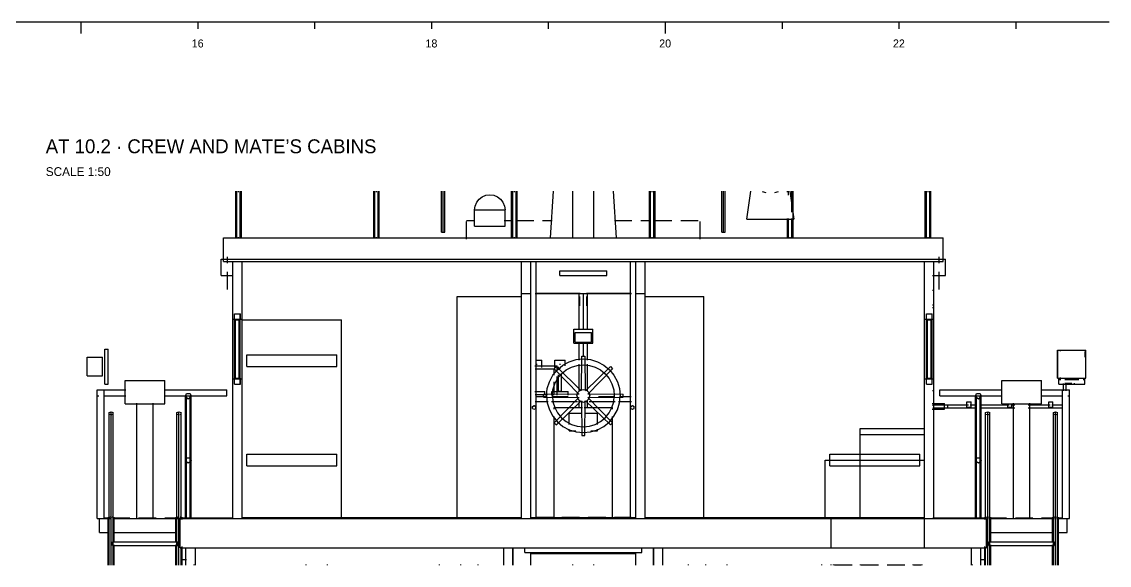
# Model space of a CAD drawing. Extents: x 5 to 836, y 5 to 589.
# Drawn here: x 206.9 to 393, y 184 to 277 of the extents above; entities that cross this region are included whole.
import ezdxf
from ezdxf.enums import TextEntityAlignment as Align

# ---------------------------------------------------------------- set-up
doc = ezdxf.new("R2010")
doc.units = 0
doc.linetypes.add('DASHED', pattern=[4.5, 3, -1.5])
for name, color, linetype in [('CUT', 7, 'CONTINUOUS'), ('DETAIL', 8, 'CONTINUOUS'), ('DIM', 3, 'CONTINUOUS'), ('MARKING', 4, 'DASHED'), ('OUTLINE', 7, 'CONTINUOUS'), ('TEXT', 7, 'CONTINUOUS')]:
    doc.layers.add(name, color=color, linetype=linetype)

msp = doc.modelspace()

# ---------------------------------------------------------------- linework, layer by layer
at = {"layer": 'CUT'}
for p, q in [((241.4, 236), (241.4, 240)), ((241.4, 240), (364.6, 240)), ((364.6, 236), (364.6, 240)), ((241.4, 236), (364.6, 236)), ((243, 226.08), (243, 236)), ((244.6, 226.08), (244.6, 236)), ((292.4, 192), (292.4, 236)), ((294, 192), (294, 236)), ((312, 192), (312, 236)), ((313.6, 192), (313.6, 236)), ((361.4, 226.08), (361.4, 236)), ((363, 226.08), (363, 236)), ((243, 226.08), (244.6, 226.08)), ((243.3, 226), (243.3, 227)), ((243.3, 227), (244.3, 227)), ((243.3, 226), (244.3, 226)), ((243.5, 216), (243.5, 226)), ((244.1, 216), (244.1, 226)), ((244.3, 226), (244.3, 227)), ((244.6, 226), (261.6, 226)), ((244.6, 192), (244.6, 226)), ((261.6, 192), (261.6, 226)), ((361.4, 226.08), (363, 226.08)), ((361.7, 227), (362.7, 227)), ((361.7, 226), (361.7, 227)), ((361.7, 226), (362.7, 226)), ((361.9, 216), (361.9, 226)), ((362.5, 216), (362.5, 226)), ((362.7, 226), (362.7, 227)), ((245.4, 218), (245.4, 220)), ((245.4, 220), (260.8, 220)), ((260.8, 218), (260.8, 220)), ((245.4, 218), (260.8, 218)), ((243, 192), (243, 215.92)), ((243, 215.92), (244.6, 215.92)), ((243.3, 216), (244.3, 216)), ((243.3, 215), (243.3, 216)), ((244.3, 215), (244.3, 216)), ((361.4, 215.92), (363, 215.92)), ((361.4, 192), (361.4, 215.92)), ((361.7, 216), (362.7, 216)), ((361.7, 215), (361.7, 216)), ((362.7, 215), (362.7, 216)), ((363, 192), (363, 215.92)), ((243.3, 215), (244.3, 215)), ((361.7, 215), (362.7, 215)), ((234.92, 212.85), (235.11, 213.4)), ((234.92, 212.85), (235.4, 212.5)), ((235.11, 213.4), (235.69, 213.4)), ((235.4, 212.5), (235.88, 212.85)), ((235.69, 213.4), (235.88, 212.85)), ((370.12, 212.85), (370.31, 213.4)), ((370.12, 212.85), (370.6, 212.5)), ((370.31, 213.4), (370.89, 213.4)), ((370.6, 212.5), (371.08, 212.85)), ((370.89, 213.4), (371.08, 212.85)), ((294.32, 210.87), (294.32, 211.16)), ((294.32, 210.84), (294.57, 210.69)), ((294.35, 211.17), (294.6, 211.32)), ((294.6, 210.68), (294.85, 210.83)), ((294.63, 211.31), (294.88, 211.16)), ((294.88, 210.84), (294.88, 211.13)), ((311.12, 210.87), (311.12, 211.16)), ((311.12, 210.84), (311.37, 210.69)), ((311.15, 211.17), (311.4, 211.32)), ((311.4, 210.68), (311.65, 210.83)), ((311.43, 211.31), (311.68, 211.16)), ((311.68, 210.84), (311.68, 211.13)), ((245.4, 201), (245.4, 203)), ((245.4, 203), (260.8, 203)), ((260.8, 201), (260.8, 203)), ((345.2, 203), (360.6, 203)), ((345.2, 201), (345.2, 203)), ((360.6, 201), (360.6, 203)), ((234.92, 201.85), (235.11, 202.4)), ((234.92, 201.85), (235.4, 201.5)), ((235.11, 202.4), (235.69, 202.4)), ((235.4, 201.5), (235.88, 201.85)), ((235.69, 202.4), (235.88, 201.85)), ((245.4, 201), (260.8, 201)), ((344.4, 192), (344.4, 202)), ((344.4, 202), (361.4, 202)), ((345.2, 201), (360.6, 201)), ((370.12, 201.85), (370.31, 202.4)), ((370.12, 201.85), (370.6, 201.5)), ((370.31, 202.4), (370.89, 202.4)), ((370.6, 201.5), (371.08, 201.85)), ((370.89, 202.4), (371.08, 201.85)), ((234, 187), (234, 192)), ((234, 192), (372, 192)), ((234.2, 192.1), (243, 192.1)), ((234.2, 192.02), (234.2, 192.09)), ((234.2, 192.02), (243, 192.02)), ((244.6, 192.16), (292.4, 192.16)), ((244.6, 192.06), (292.4, 192.06)), ((294, 192.16), (312, 192.16)), ((294, 192.06), (312, 192.06)), ((313.6, 192.16), (361.4, 192.16)), ((313.6, 192.06), (361.4, 192.06)), ((363, 192.1), (371.8, 192.1)), ((363, 192.02), (371.8, 192.02)), ((371.8, 192.03), (371.8, 192.1)), ((372, 187), (372, 192)), ((234, 187), (372, 187)), ((235, 184), (235, 187)), ((236.6, 184), (236.6, 187)), ((289.4, 184), (289.4, 187)), ((291, 184), (291, 187)), ((315, 184), (315, 187)), ((316.6, 184), (316.6, 187)), ((369.4, 184), (369.4, 187)), ((371, 184), (371, 187))]:
    msp.add_line(p, q, dxfattribs=at)
at = {"layer": 'DETAIL'}
for p, q in [((243.52, 240), (243.52, 248)), ((243.71, 240), (243.71, 248)), ((244, 247.86), (244, 248)), ((244.29, 240), (244.29, 248)), ((244.48, 240), (244.48, 248)), ((267.12, 240), (267.12, 248)), ((267.31, 240), (267.31, 248)), ((267.6, 247.86), (267.6, 248)), ((267.89, 240), (267.89, 248)), ((268.08, 240), (268.08, 248)), ((278.72, 241), (278.72, 248)), ((279, 241), (279, 248)), ((279.28, 241), (279.28, 248)), ((290.72, 240), (290.72, 248)), ((290.91, 240), (290.91, 248)), ((291.2, 247.86), (291.2, 248)), ((291.49, 240), (291.49, 248)), ((291.68, 240), (291.68, 248)), ((314.32, 240), (314.32, 248)), ((314.51, 240), (314.51, 248)), ((314.8, 247.86), (314.8, 248)), ((315.09, 240), (315.09, 248)), ((315.28, 240), (315.28, 248)), ((326.72, 241), (326.72, 248)), ((327, 241), (327, 248)), ((327.28, 241), (327.28, 248)), ((333.6, 247.98), (334.24, 247.8)), ((335.76, 247.8), (336.4, 247.98)), ((337.92, 247.86), (337.92, 248)), ((338.11, 247.31), (338.11, 248)), ((338.4, 247.86), (338.4, 248)), ((338.69, 244.41), (338.69, 248)), ((338.88, 240), (338.88, 248)), ((361.52, 240), (361.52, 248)), ((361.71, 240), (361.71, 248)), ((362, 247.86), (362, 248)), ((362.29, 240), (362.29, 248)), ((362.48, 240), (362.48, 248)), ((284.4, 244.8), (289.6, 244.8)), ((284.4, 242), (289.6, 242)), ((331, 243.2), (339, 243.2)), ((337.92, 240), (337.92, 243.31)), ((338.11, 240), (338.11, 243.31)), ((338.69, 240), (338.69, 243.31)), ((244, 240), (244, 240.14)), ((267.6, 240), (267.6, 240.14)), ((278.72, 241), (279.28, 241)), ((291.2, 240), (291.2, 240.14)), ((314.8, 240), (314.8, 240.14)), ((326.72, 241), (327.28, 241)), ((338.4, 240), (338.4, 240.14)), ((362, 240), (362, 240.14)), ((241.4, 236.28), (241.4, 240)), ((241.4, 240), (364.6, 240)), ((364.6, 236.28), (364.6, 240)), ((241, 233.6), (241, 236.4)), ((241, 236.4), (365, 236.4)), ((365, 233.6), (365, 236.4)), ((243, 192), (243, 236)), ((243, 236), (363, 236)), ((244.6, 192), (244.6, 236)), ((245.22, 235.86), (245.22, 236)), ((266, 235.87), (266, 236)), ((266.38, 235.86), (266.38, 236)), ((268.82, 235.86), (268.82, 236)), ((280, 235.87), (280, 236)), ((289.98, 235.86), (289.98, 236)), ((292.4, 192), (292.4, 236)), ((292.42, 235.86), (292.42, 236)), ((294, 192), (294, 236)), ((294.92, 192), (294.92, 236)), ((297, 235.86), (297, 236)), ((302.9, 235.86), (302.9, 236)), ((303, 235.86), (303, 236)), ((303.1, 235.86), (303.1, 236)), ((309, 235.86), (309, 236)), ((311.08, 192), (311.08, 236)), ((312, 192), (312, 236)), ((313.58, 235.86), (313.58, 236)), ((313.6, 192), (313.6, 236)), ((316.02, 235.86), (316.02, 236)), ((326, 235.87), (326, 236)), ((337.18, 235.86), (337.18, 236)), ((339.62, 235.86), (339.62, 236)), ((340, 235.87), (340, 236)), ((343.8, 235.86), (343.8, 236)), ((345.32, 235.86), (345.32, 236)), ((345.4, 235.86), (345.4, 236)), ((360.78, 235.86), (360.78, 236)), ((361.4, 187), (361.4, 236)), ((361.48, 235.86), (361.48, 236)), ((363, 192), (363, 236)), ((241, 233.6), (243.1, 233.6)), ((299, 233.6), (299, 234.4)), ((299, 234.4), (307, 234.4)), ((299, 233.6), (307, 233.6)), ((307, 233.6), (307, 234.4)), ((362.76, 233.6), (365, 233.6)), ((362.73, 231.08), (363, 231.08)), ((281.4, 192), (281.4, 230)), ((281.4, 230), (292.4, 230)), ((292.4, 230.48), (294, 230.48)), ((294.74, 230.5), (302.44, 230.5)), ((294.79, 230.58), (302.44, 230.58)), ((294.92, 230.48), (311.08, 230.48)), ((302.31, 224.26), (302.31, 230.53)), ((302.4, 228.4), (302.4, 230)), ((303, 224.26), (303, 230.53)), ((303.56, 230.58), (311.21, 230.58)), ((303.56, 230.5), (311.26, 230.5)), ((303.6, 228.4), (303.6, 230)), ((303.69, 224.26), (303.69, 230.53)), ((312, 230.48), (313.6, 230.48)), ((313.6, 230), (323.6, 230)), ((323.6, 192), (323.6, 230)), ((362.73, 228.58), (363, 228.58)), ((362.73, 228.08), (363, 228.08)), ((243, 226.08), (244.6, 226.08)), ((243.3, 215), (243.3, 227)), ((243.3, 227), (244.3, 227)), ((243.3, 226), (244.3, 226)), ((243.5, 216), (243.5, 226)), ((244.1, 216), (244.1, 226)), ((244.29, 215), (244.29, 227)), ((244.6, 226), (261.6, 226)), ((261.6, 192), (261.6, 226)), ((361.4, 226.08), (363, 226.08)), ((361.7, 227), (362.7, 227)), ((361.7, 226), (362.7, 226)), ((361.71, 215), (361.71, 227)), ((361.9, 216), (361.9, 226)), ((362.5, 216), (362.5, 226)), ((362.7, 215), (362.7, 227)), ((301.4, 222), (301.4, 224.4)), ((301.4, 224.4), (304.6, 224.4)), ((304.6, 222), (304.6, 224.4)), ((301.4, 222), (304.6, 222)), ((302.31, 219.09), (302.31, 222.16)), ((303, 219.65), (303, 222.16)), ((303.69, 219.09), (303.69, 222.16)), ((221.1, 215), (221.1, 221)), ((221.1, 221), (221.7, 221)), ((221.7, 215), (221.7, 221)), ((245.4, 218), (245.4, 220)), ((245.4, 220), (260.8, 220)), ((260.8, 218), (260.8, 220)), ((302.74, 219.8), (303.26, 219.8)), ((384.15, 216), (384.15, 220.8)), ((384.15, 220.8), (389, 220.8)), ((384.2, 216), (384.2, 220.8)), ((384.65, 220.66), (384.65, 220.8)), ((389, 216), (389, 220.8)), ((218.1, 216.4), (218.1, 219.6)), ((218.1, 219.6), (220.7, 219.6)), ((220.7, 216.4), (220.7, 219.6)), ((245.4, 218), (260.8, 218)), ((294.72, 218.1), (298.5, 218.1)), ((294.92, 218.4), (295.08, 218.4)), ((295.9, 217.86), (295.9, 219.07)), ((298.01, 217.62), (298.38, 217.99)), ((298.1, 217.86), (298.1, 219.07)), ((298.5, 217.41), (298.5, 218.1)), ((298.92, 218.4), (299.08, 218.4)), ((299.9, 218.13), (299.9, 219.07)), ((302.31, 213.93), (302.31, 218.4)), ((303.69, 213.93), (303.69, 218.4)), ((307.62, 217.99), (307.99, 217.62)), ((218.1, 216.4), (220.7, 216.4)), ((243, 215.92), (244.6, 215.92)), ((243.3, 216), (244.3, 216)), ((298.5, 213.12), (298.5, 216.3)), ((361.4, 215.92), (363, 215.92)), ((361.7, 216), (362.7, 216)), ((384.15, 216), (389, 216)), ((384.4, 215), (384.4, 216.07)), ((384.65, 216), (384.65, 216.14)), ((388.8, 215), (388.8, 216.07)), ((221.1, 215), (221.7, 215)), ((224.6, 211.6), (224.6, 215.6)), ((224.6, 215.6), (231.4, 215.6)), ((231.4, 211.6), (231.4, 215.6)), ((243.3, 215), (244.3, 215)), ((302.45, 213.95), (303, 214.1)), ((303, 214.1), (303.55, 213.95)), ((361.7, 215), (362.7, 215)), ((374.6, 215.6), (381.4, 215.6)), ((374.6, 211.6), (374.6, 215.6)), ((381.4, 211.6), (381.4, 215.6)), ((384.4, 215), (388.8, 215)), ((384.5, 215.8), (384.69, 215.8)), ((385.42, 215.8), (387.78, 215.8)), ((388.51, 215.8), (388.7, 215.8)), ((219.8, 192), (219.8, 214)), ((219.8, 214), (224.69, 214)), ((219.8, 213), (220.08, 213)), ((220.92, 213), (224.69, 213)), ((221, 192), (221, 214)), ((231.39, 214), (242, 214)), ((231.39, 213), (242, 213)), ((234.92, 212.85), (235.11, 213.4)), ((234.92, 192), (234.92, 213)), ((234.92, 212.85), (235.02, 212.78)), ((235.11, 213.4), (235.69, 213.4)), ((235.11, 192), (235.11, 213)), ((235.4, 212.86), (235.4, 213)), ((235.69, 213.4), (235.88, 212.85)), ((235.69, 192), (235.69, 213)), ((235.78, 212.78), (235.88, 212.85)), ((235.88, 192), (235.88, 213)), ((242, 213), (242, 214)), ((294.72, 213.75), (296.4, 213.75)), ((294.82, 212.9), (296.78, 212.9)), ((296.2, 212.74), (296.2, 213.26)), ((296.4, 213.1), (296.4, 213.75)), ((297.6, 213.1), (297.6, 213.75)), ((297.6, 213.75), (300.4, 213.75)), ((297.61, 212.9), (300.41, 212.9)), ((298.76, 213.8), (299.24, 213.8)), ((300.4, 213.1), (300.4, 213.75)), ((301.9, 213), (302.05, 213.55)), ((301.9, 213), (302.05, 212.45)), ((302.05, 213.55), (302.45, 213.95)), ((302.05, 212.45), (302.45, 212.05)), ((303.55, 213.95), (303.95, 213.55)), ((303.55, 212.05), (303.95, 212.45)), ((303.95, 213.55), (304.1, 213)), ((303.95, 212.45), (304.1, 213)), ((305.59, 212.9), (308.39, 212.9)), ((309.22, 212.9), (311.18, 212.9)), ((309.8, 212.74), (309.8, 213.26)), ((362.73, 213.92), (363, 213.92)), ((364, 214), (374.61, 214)), ((364, 213), (364, 214)), ((364, 213), (374.61, 213)), ((370.12, 212.85), (370.31, 213.4)), ((370.12, 192), (370.12, 213)), ((370.12, 212.85), (370.22, 212.78)), ((370.31, 213.4), (370.89, 213.4)), ((370.31, 192), (370.31, 213)), ((370.6, 212.86), (370.6, 213)), ((370.89, 213.4), (371.08, 212.85)), ((370.89, 192), (370.89, 213)), ((370.98, 212.78), (371.08, 212.85)), ((371.08, 192), (371.08, 213)), ((381.31, 214), (386.2, 214)), ((381.31, 213), (385.08, 213)), ((385, 192), (385, 214)), ((385.92, 213), (386.2, 213)), ((386.2, 192), (386.2, 214)), ((224.6, 211.6), (231.4, 211.6)), ((226.6, 192), (226.6, 211.72)), ((229.4, 192), (229.4, 211.72)), ((294.32, 211.16), (294.6, 211.32)), ((294.32, 210.84), (294.32, 211.16)), ((294.32, 210.84), (294.6, 210.68)), ((294.6, 211.32), (294.88, 211.16)), ((294.6, 210.68), (294.88, 210.84)), ((294.74, 212), (296.98, 212)), ((294.88, 210.84), (294.88, 211.16)), ((297.54, 212), (302.02, 212)), ((298, 210.72), (298, 211)), ((298, 211), (302.86, 211)), ((302.31, 211), (302.31, 212.12)), ((302.45, 212.05), (303, 211.9)), ((303, 211.9), (303.55, 212.05)), ((303.14, 211), (308, 211)), ((303.69, 211), (303.69, 212.12)), ((303.98, 212), (308.46, 212)), ((308, 210.72), (308, 211)), ((309.02, 212), (311.26, 212)), ((311.12, 211.16), (311.4, 211.32)), ((311.12, 210.84), (311.12, 211.16)), ((311.12, 210.84), (311.4, 210.68)), ((311.4, 211.32), (311.68, 211.16)), ((311.4, 210.68), (311.68, 210.84)), ((311.68, 210.84), (311.68, 211.16)), ((362.73, 211.42), (363, 211.42)), ((364.8, 210.7), (364.8, 211.7)), ((365.4, 210.96), (365.4, 211.44)), ((368.65, 211.05), (368.65, 211.95)), ((368.65, 211.95), (369.35, 211.95)), ((368.65, 211.05), (369.35, 211.05)), ((369.35, 211.05), (369.35, 211.95)), ((374.6, 211.6), (381.4, 211.6)), ((375.65, 211.05), (375.65, 211.69)), ((375.65, 211.05), (376.35, 211.05)), ((376.35, 211.05), (376.35, 211.69)), ((376.6, 192), (376.6, 211.72)), ((379.4, 192), (379.4, 211.72)), ((382.65, 211.95), (383.35, 211.95)), ((382.65, 211.05), (382.65, 211.95)), ((382.65, 211.05), (383.35, 211.05)), ((383.35, 211.05), (383.35, 211.95)), ((221.85, 210.12), (222.2, 210.24)), ((221.85, 184), (221.85, 210.12)), ((221.85, 209.88), (222.08, 209.8)), ((222.2, 184), (222.2, 210.24)), ((222.2, 210.24), (222.55, 210.12)), ((222.32, 209.8), (222.55, 209.88)), ((222.55, 184), (222.55, 210.12)), ((233.45, 210.12), (233.8, 210.24)), ((233.45, 184), (233.45, 210.12)), ((233.45, 209.88), (233.68, 209.8)), ((233.8, 184), (233.8, 210.24)), ((233.8, 210.24), (234.15, 210.12)), ((233.92, 209.8), (234.15, 209.88)), ((234.15, 191.82), (234.15, 210.12)), ((298, 192), (298, 209.46)), ((308, 192), (308, 209.46)), ((371.85, 210.12), (372.2, 210.24)), ((371.85, 191.82), (371.85, 210.12)), ((371.85, 209.88), (372.08, 209.8)), ((372.2, 184), (372.2, 210.24)), ((372.2, 210.24), (372.55, 210.12)), ((372.32, 209.8), (372.55, 209.88)), ((372.55, 184), (372.55, 210.12)), ((383.45, 210.12), (383.8, 210.24)), ((383.45, 184), (383.45, 210.12)), ((383.45, 209.88), (383.68, 209.8)), ((383.8, 184), (383.8, 210.24)), ((383.8, 210.24), (384.15, 210.12)), ((383.92, 209.8), (384.15, 209.88)), ((384.15, 184), (384.15, 210.12)), ((298.01, 208.38), (298.38, 208.01)), ((307.62, 208.01), (307.99, 208.38)), ((350.4, 192), (350.4, 207.4)), ((350.4, 207.4), (361.4, 207.4)), ((302.74, 206.2), (303.26, 206.2)), ((350.4, 206.4), (361.4, 206.4)), ((245.4, 201), (245.4, 203)), ((245.4, 203), (260.8, 203)), ((260.8, 201), (260.8, 203)), ((345.2, 203), (350.38, 203)), ((345.2, 201), (345.2, 203)), ((234.92, 201.85), (235.07, 202.29)), ((234.92, 201.85), (235.02, 201.78)), ((235.73, 202.29), (235.88, 201.85)), ((235.78, 201.78), (235.88, 201.85)), ((245.4, 201), (260.8, 201)), ((344.4, 192), (344.4, 202)), ((344.4, 202), (345.24, 202)), ((345.2, 201), (350.38, 201)), ((370.12, 201.85), (370.27, 202.29)), ((370.12, 201.85), (370.22, 201.78)), ((370.93, 202.29), (371.08, 201.85)), ((370.98, 201.78), (371.08, 201.85)), ((219.8, 192), (222.02, 192)), ((220.2, 189.6), (220.2, 192)), ((221.68, 192.18), (222.07, 192.31)), ((221.68, 184), (221.68, 192.18)), ((221.68, 191.82), (221.81, 191.78)), ((222.33, 192.31), (222.72, 192.18)), ((222.44, 192), (233.63, 192)), ((222.59, 191.78), (222.72, 191.82)), ((222.72, 187.88), (222.72, 192.18)), ((233.28, 192.18), (233.67, 192.31)), ((233.28, 187.88), (233.28, 192.18)), ((233.28, 191.82), (233.41, 191.78)), ((233.91, 192), (372, 192)), ((233.93, 192.31), (234.32, 192.18)), ((234, 187), (234, 192)), ((234.32, 191.82), (234.32, 192.18)), ((235.4, 192), (235.4, 192.14)), ((250.6, 192), (250.6, 192.14)), ((254.6, 192), (254.6, 192.14)), ((255.6, 192), (255.6, 192.14)), ((256, 192), (256, 192.14)), ((276, 192), (276, 192.14)), ((277.4, 192), (277.4, 192.14)), ((325.6, 192), (325.6, 192.14)), ((330.6, 192), (330.6, 192.14)), ((343.8, 192), (343.8, 192.14)), ((345.4, 186.86), (345.4, 192.14)), ((348.4, 192), (348.4, 192.14)), ((349.4, 192), (349.4, 192.14)), ((352, 192), (352, 192.14)), ((361, 192), (361, 192.14)), ((370.6, 192), (370.6, 192.14)), ((371.68, 192.18), (372.07, 192.31)), ((371.68, 191.82), (371.68, 192.18)), ((372, 187), (372, 192)), ((372.33, 192.31), (372.72, 192.18)), ((372.41, 192), (383.57, 192)), ((372.59, 191.78), (372.72, 191.82)), ((372.72, 187.88), (372.72, 192.18)), ((383.28, 192.18), (383.67, 192.31)), ((383.28, 187.88), (383.28, 192.18)), ((383.28, 191.82), (383.41, 191.78)), ((383.93, 192.31), (384.32, 192.18)), ((383.99, 192), (386.2, 192)), ((384.19, 191.78), (384.32, 191.82)), ((384.32, 184), (384.32, 192.18)), ((385.8, 189.6), (385.8, 192)), ((220.2, 189.6), (221.88, 189.6)), ((222.4, 187.4), (222.4, 188)), ((222.4, 188), (233.6, 188)), ((222.58, 189.6), (233.49, 189.6)), ((233.6, 187.4), (233.6, 188)), ((372.4, 188), (383.6, 188)), ((372.4, 187.4), (372.4, 188)), ((372.55, 189.6), (383.43, 189.6)), ((383.6, 187.4), (383.6, 188)), ((384.13, 189.6), (385.8, 189.6)), ((222.4, 187.4), (233.6, 187.4)), ((222.72, 184), (222.72, 187.49)), ((233.28, 184), (233.28, 187.49)), ((234, 187), (372, 187)), ((234.15, 184), (234.15, 187.08)), ((234.32, 184), (234.32, 187.19)), ((235, 184), (235, 187)), ((236.6, 184), (236.6, 187)), ((257, 186.87), (257, 187)), ((277, 186.87), (277, 187)), ((289.4, 186.86), (289.4, 187)), ((290.92, 184), (290.92, 187)), ((291, 184), (291, 187)), ((293, 186.2), (293, 187)), ((293, 186.2), (313, 186.2)), ((313, 186.2), (313, 187)), ((315, 184), (315, 187)), ((315.08, 184), (315.08, 187)), ((316.6, 186.86), (316.6, 187)), ((329, 186.87), (329, 187)), ((343.8, 186.86), (343.8, 187)), ((346.12, 186.86), (346.12, 187)), ((349, 186.87), (349, 187)), ((349.4, 186.87), (349.4, 187)), ((357.4, 186.87), (357.4, 187)), ((360.68, 186.86), (360.68, 187)), ((369.4, 184), (369.4, 187)), ((371, 184), (371, 187)), ((371.68, 184), (371.68, 187.19)), ((371.85, 184), (371.85, 187.08)), ((372.4, 187.4), (383.6, 187.4)), ((372.72, 184), (372.72, 187.49)), ((383.28, 184), (383.28, 187.49)), ((234.22, 185), (235.06, 185)), ((294, 184), (294, 186)), ((294, 186), (312, 186)), ((312, 184), (312, 186)), ((370.94, 185), (371.78, 185)), ((236.42, 184), (236.42, 184.14)), ((255.58, 184), (255.58, 184.14)), ((259.22, 184), (259.22, 184.14)), ((278.38, 184), (278.38, 184.14)), ((282.02, 184), (282.02, 184.14)), ((289.4, 184), (289.4, 184.14)), ((301.18, 184), (301.18, 184.14)), ((304.82, 184), (304.82, 184.14)), ((316.6, 184), (316.6, 184.14)), ((323.98, 184), (323.98, 184.14)), ((327.62, 184), (327.62, 184.14)), ((343.8, 184), (343.8, 184.14)), ((345.4, 184), (345.4, 184.14)), ((345.82, 184), (345.82, 184.14)), ((345.9, 184), (345.9, 184.14)), ((346.12, 184), (346.12, 184.14)), ((346.6, 184), (346.6, 184.14)), ((346.62, 184), (346.62, 184.14)), ((346.78, 184), (346.78, 184.14)), ((347, 184), (347, 184.14)), ((347.38, 184), (347.38, 184.14)), ((350.42, 184), (350.42, 184.14)), ((359.42, 184), (359.42, 184.14)), ((359.8, 184), (359.8, 184.14)), ((360.18, 184), (360.18, 184.14)), ((360.2, 184), (360.2, 184.14)), ((360.68, 184), (360.68, 184.14)), ((360.9, 184), (360.9, 184.14)), ((360.98, 184), (360.98, 184.14)), ((369.58, 184), (369.58, 184.14))]:
    msp.add_line(p, q, dxfattribs=at)
at = {"layer": 'DIM'}
for p, q in [((25, 277), (393, 277)), ((217, 277), (217, 275)), ((237, 277), (237, 275.8)), ((257, 277), (257, 275.8)), ((277, 277), (277, 275.8)), ((297, 277), (297, 275.8)), ((317, 277), (317, 275)), ((337, 277), (337, 275.8)), ((357, 277), (357, 275.8)), ((377, 277), (377, 275.8))]:
    msp.add_line(p, q, dxfattribs=at)
at = {"layer": 'MARKING'}
for p, q in [((283, 243), (284.4, 243)), ((283, 239.81), (283, 243)), ((289.43, 243), (290.83, 243)), ((291.53, 243), (297.69, 243)), ((308.31, 243), (314.47, 243)), ((315.17, 243), (323, 243)), ((323, 239.81), (323, 243)), ((242.1, 231.2), (242.1, 236.8)), ((363.9, 231.2), (363.9, 236.8)), ((300.6, 208.09), (300.6, 210)), ((300.6, 210), (302.79, 210)), ((303.21, 210), (305.4, 210)), ((305.4, 208.09), (305.4, 210)), ((300.6, 207), (300.6, 207.27)), ((300.6, 207), (301.7, 207)), ((304.3, 207), (305.4, 207)), ((305.4, 207), (305.4, 207.27)), ((221, 192.12), (221.98, 192.12)), ((221, 192.02), (221, 192.12)), ((221, 192.02), (221.98, 192.02)), ((222.4, 192.12), (233.59, 192.12)), ((222.4, 192.02), (233.59, 192.02)), ((234.01, 192.12), (234.99, 192.12)), ((234.01, 192.02), (235.04, 192.02)), ((234.2, 192.02), (234.2, 192.1)), ((234.2, 192.1), (235.04, 192.1)), ((235.74, 192.1), (243, 192.1)), ((235.74, 192.02), (243, 192.02)), ((235.83, 192.12), (242.97, 192.12)), ((243, 192.02), (243, 192.1)), ((244.6, 192.16), (292.4, 192.16)), ((244.6, 192.06), (244.6, 192.16)), ((244.6, 192.06), (292.4, 192.06)), ((292.4, 192.06), (292.4, 192.16)), ((294.74, 192.12), (311.26, 192.12)), ((294.74, 192.02), (311.26, 192.02)), ((294.83, 192.24), (311.2, 192.24)), ((294.83, 192.14), (311.2, 192.14)), ((294.84, 192.16), (311.16, 192.16)), ((294.84, 192.06), (311.16, 192.06)), ((313.6, 192.16), (361.4, 192.16)), ((313.6, 192.06), (313.6, 192.16)), ((313.6, 192.06), (361.4, 192.06)), ((343.4, 192.18), (361.4, 192.18)), ((343.8, 192.06), (343.8, 192.16)), ((361.4, 192.06), (361.4, 192.16)), ((362.8, 192.12), (370.2, 192.12)), ((362.8, 192.02), (370.26, 192.02)), ((363, 192.1), (370.26, 192.1)), ((363, 192.02), (363, 192.1)), ((370.96, 192.1), (371.8, 192.1)), ((370.96, 192.02), (372.01, 192.02)), ((371.04, 192.12), (372.01, 192.12)), ((371.8, 192.02), (371.8, 192.1)), ((372.43, 192.12), (383.6, 192.12)), ((372.43, 192.02), (383.6, 192.02)), ((384.02, 192.12), (385, 192.12)), ((384.02, 192.02), (385, 192.02)), ((385, 192.02), (385, 192.12)), ((285, 184), (285, 184.13)), ((321, 184), (321, 184.13)), ((346, 184), (346, 184.06)), ((346, 184.06), (360.8, 184.06)), ((360.8, 184), (360.8, 184.06))]:
    msp.add_line(p, q, dxfattribs=at)
at = {"layer": 'OUTLINE'}
for p, q in [((297.4, 240), (297.88, 248)), ((301.2, 240), (301.2, 248)), ((304.8, 240), (304.8, 248)), ((308.12, 248), (308.6, 240)), ((331, 243.2), (331.69, 248)), ((338.31, 248), (339, 243.2)), ((284.49, 245.47), (284.75, 246.1)), ((284.75, 246.1), (285.16, 246.64)), ((285.16, 246.64), (285.7, 247.05)), ((285.7, 247.05), (286.33, 247.31)), ((286.33, 247.31), (287, 247.4)), ((287, 247.4), (287.67, 247.31)), ((287.67, 247.31), (288.3, 247.05)), ((288.3, 247.05), (288.84, 246.64)), ((288.84, 246.64), (289.25, 246.1)), ((289.25, 246.1), (289.51, 245.47)), ((284.4, 244.8), (284.49, 245.47)), ((284.4, 242), (284.4, 244.8)), ((284.4, 244.8), (289.6, 244.8)), ((289.51, 245.47), (289.6, 244.8)), ((289.6, 242), (289.6, 244.8)), ((301.6, 222.2), (301.6, 223.8)), ((301.6, 223.8), (304.4, 223.8)), ((304.4, 222.2), (304.4, 223.8)), ((301.6, 222.2), (304.4, 222.2)), ((302.68, 213.88), (302.74, 219.8)), ((303.26, 219.8), (303.32, 213.88)), ((388.9, 219.6), (388.9, 220.6)), ((294.79, 219.07), (295.9, 219.07)), ((298.01, 217.62), (298.38, 217.99)), ((298.1, 219.07), (299.9, 219.07)), ((298.38, 217.99), (302.61, 213.84)), ((298.55, 217.45), (299.5, 218.24)), ((298.76, 217.42), (298.76, 217.98)), ((299.5, 218.24), (300.59, 218.82)), ((300.06, 217.41), (300.97, 217.9)), ((300.59, 218.82), (301.77, 219.18)), ((300.97, 217.9), (301.97, 218.2)), ((301.77, 219.18), (303, 219.3)), ((301.97, 218.2), (303, 218.3)), ((303, 219.3), (304.23, 219.18)), ((303, 218.3), (304.03, 218.2)), ((303.39, 213.84), (307.62, 217.99)), ((304.03, 218.2), (305.03, 217.9)), ((304.23, 219.18), (305.41, 218.82)), ((305.03, 217.9), (305.94, 217.41)), ((305.41, 218.82), (306.5, 218.24)), ((306.5, 218.24), (307.45, 217.45)), ((307.62, 217.99), (307.99, 217.62)), ((294.78, 217.6), (298, 217.6)), ((297.18, 215.41), (297.76, 216.5)), ((297.76, 216.5), (298.55, 217.45)), ((298, 216.5), (298, 217.6)), ((298.01, 217.62), (302.25, 213.3)), ((298.1, 215.03), (298.59, 215.94)), ((298.52, 217.73), (299.07, 217.73)), ((298.59, 215.94), (299.25, 216.75)), ((298.76, 213.8), (298.76, 216.59)), ((299.24, 213.8), (299.24, 216.59)), ((299.25, 216.75), (300.06, 217.41)), ((303.75, 213.3), (307.99, 217.62)), ((305.94, 217.41), (306.75, 216.75)), ((306.75, 216.75), (307.41, 215.94)), ((307.41, 215.94), (307.9, 215.03)), ((307.45, 217.45), (308.24, 216.5)), ((308.24, 216.5), (308.82, 215.41)), ((384.5, 215.8), (384.5, 216.08)), ((388.7, 215.8), (388.7, 216.08)), ((296.7, 213), (296.82, 214.23)), ((296.82, 214.23), (297.18, 215.41)), ((297.7, 213), (297.8, 214.03)), ((297.8, 214.03), (298.1, 215.03)), ((298, 213.2), (298, 215.4)), ((307.9, 215.03), (308.2, 214.03)), ((308.2, 214.03), (308.3, 213)), ((308.82, 215.41), (309.18, 214.23)), ((309.18, 214.23), (309.3, 213)), ((385.16, 213.86), (385.16, 215.12)), ((385.4, 215.16), (386.6, 215.16)), ((385.64, 213.86), (385.64, 215.12)), ((386.16, 215), (386.16, 215.13)), ((387.04, 215), (387.04, 215.13)), ((294.78, 213.2), (296.88, 213.2)), ((296.2, 213.26), (302.26, 213.32)), ((296.2, 212.74), (302.26, 212.68)), ((296.7, 213), (296.82, 211.77)), ((297.58, 213.2), (298, 213.2)), ((297.7, 213), (297.8, 211.97)), ((298.01, 208.38), (302.25, 212.7)), ((303.74, 213.32), (309.8, 213.26)), ((303.74, 212.68), (309.8, 212.74)), ((303.75, 212.7), (307.99, 208.38)), ((308.2, 211.97), (308.3, 213)), ((309.18, 211.77), (309.3, 213)), ((296.82, 211.77), (297.18, 210.59)), ((297.18, 210.59), (297.76, 209.5)), ((297.8, 211.97), (298.1, 210.97)), ((298.1, 210.97), (298.59, 210.06)), ((298.38, 208.01), (302.61, 212.16)), ((302.68, 212.12), (302.74, 206.2)), ((303.26, 206.2), (303.32, 212.12)), ((303.39, 212.16), (307.62, 208.01)), ((307.41, 210.06), (307.9, 210.97)), ((307.9, 210.97), (308.2, 211.97)), ((308.24, 209.5), (308.82, 210.59)), ((308.82, 210.59), (309.18, 211.77)), ((362.72, 211.7), (364.8, 211.7)), ((362.72, 210.7), (364.8, 210.7)), ((362.79, 211.44), (368.9, 211.44)), ((362.79, 210.96), (370.3, 210.96)), ((369.18, 211.44), (370.3, 211.44)), ((370.99, 211.44), (375.89, 211.44)), ((370.99, 210.96), (376.87, 210.96)), ((376.17, 211.44), (376.87, 211.44)), ((379.11, 211.44), (382.88, 211.44)), ((379.11, 210.96), (384.98, 210.96)), ((383.16, 211.44), (384.98, 211.44)), ((297.76, 209.5), (298.55, 208.55)), ((298.55, 208.55), (299.5, 207.76)), ((298.59, 210.06), (299.25, 209.25)), ((299.25, 209.25), (300.06, 208.59)), ((300.06, 208.59), (300.97, 208.1)), ((305.03, 208.1), (305.94, 208.59)), ((305.94, 208.59), (306.75, 209.25)), ((306.5, 207.76), (307.45, 208.55)), ((306.75, 209.25), (307.41, 210.06)), ((307.45, 208.55), (308.24, 209.5)), ((298.01, 208.38), (298.38, 208.01)), ((299.5, 207.76), (300.59, 207.18)), ((300.59, 207.18), (301.77, 206.82)), ((300.97, 208.1), (301.97, 207.8)), ((301.77, 206.82), (303, 206.7)), ((301.97, 207.8), (303, 207.7)), ((303, 207.7), (304.03, 207.8)), ((303, 206.7), (304.23, 206.82)), ((304.03, 207.8), (305.03, 208.1)), ((304.23, 206.82), (305.41, 207.18)), ((305.41, 207.18), (306.5, 207.76)), ((307.62, 208.01), (307.99, 208.38)), ((346.8, 184), (346.8, 184.13)), ((360, 184), (360, 184.13))]:
    msp.add_line(p, q, dxfattribs=at)

# ---------------------------------------------------------------- texts
at = {"layer": 'TEXT'}
for s, p in [('16', (237, 272.6)), ('18', (277, 272.6)), ('20', (317, 272.6)), ('22', (357, 272.6))]:
    msp.add_text(s, height=1.37, dxfattribs=at).set_placement(p, align=Align.CENTER)
for s, height, p in [('AT 10.2 · CREW AND MATE’S CABINS', 2.38, (211, 254.5)), ('SCALE 1:50', 1.51, (211, 250.6))]:
    msp.add_text(s, height=height, dxfattribs=at).set_placement(p)

doc.saveas('drawing.dxf')
